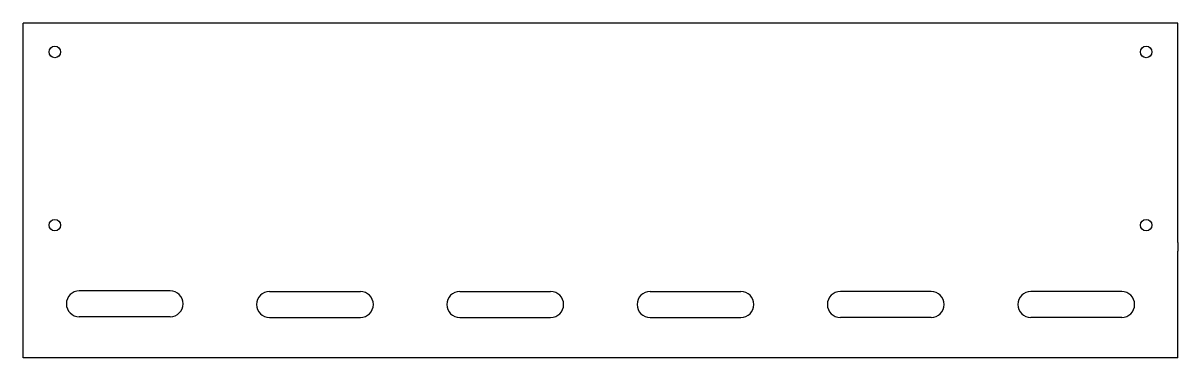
# Model space of a CAD drawing. Header units: millimetres. Extents: x 37 to 438, y 179 to 295.
import ezdxf

# ---------------------------------------------------------------- set-up
doc = ezdxf.new("R2010")
doc.units = ezdxf.units.MM
doc.layers.add('Default', color=7, linetype='Continuous')
doc.layers.add('SUPORTE_PARA_CAD', color=7, linetype='Continuous')

# ---------------------------------------------------------------- blocks, each defined once
blk = doc.blocks.new('SE')
at = {"layer": 'SUPORTE_PARA_CAD', "color": 7, "linetype": 'Continuous'}
for p, q in [((36.93, 219.12), (36.93, 295.12)), ((437.53, 295.12), (36.93, 295.12)), ((437.53, 219.12), (437.53, 295.12)), ((36.93, 216.11), (36.93, 219.12)), ((437.53, 219.12), (437.53, 216.11)), ((36.93, 179.11), (36.93, 216.11)), ((437.53, 179.11), (437.53, 216.11)), ((87.93, 202.36), (56.43, 202.36)), ((122.43, 202.11), (153.93, 202.11)), ((188.43, 202.11), (219.93, 202.11)), ((254.43, 202.11), (285.93, 202.11)), ((351.93, 202.11), (320.43, 202.11)), ((418.03, 202.11), (386.53, 202.11)), ((87.93, 193.36), (56.43, 193.36)), ((122.43, 193.11), (153.93, 193.11)), ((188.43, 193.11), (219.93, 193.11)), ((254.43, 193.11), (285.93, 193.11)), ((351.93, 193.11), (320.43, 193.11)), ((418.03, 193.11), (386.53, 193.11)), ((437.53, 179.11), (36.93, 179.11))]:
    blk.add_line(p, q, dxfattribs=at)
for centre in [(47.93, 285.12), (426.53, 285.12), (47.93, 225.12), (426.53, 225.12)]:
    blk.add_circle(centre, 2, dxfattribs=at)
for centre, start, end in [((56.43, 197.86), 90, 270), ((87.93, 197.86), 270, 90), ((122.43, 197.61), 90, 270), ((153.93, 197.61), 270, 90), ((188.43, 197.61), 90, 270), ((219.93, 197.61), 270, 90), ((254.43, 197.61), 90, 270), ((285.93, 197.61), 270, 90), ((320.43, 197.61), 90, 270), ((351.93, 197.61), 270, 90), ((386.53, 197.61), 90, 270), ((418.03, 197.61), 270, 90)]:
    blk.add_arc(centre, 4.5, start, end, dxfattribs=at)

msp = doc.modelspace()

# ---------------------------------------------------------------- block references
at = {"layer": 'Default'}
msp.add_blockref('SE', (0, 0), dxfattribs=at)

doc.saveas('drawing.dxf')
